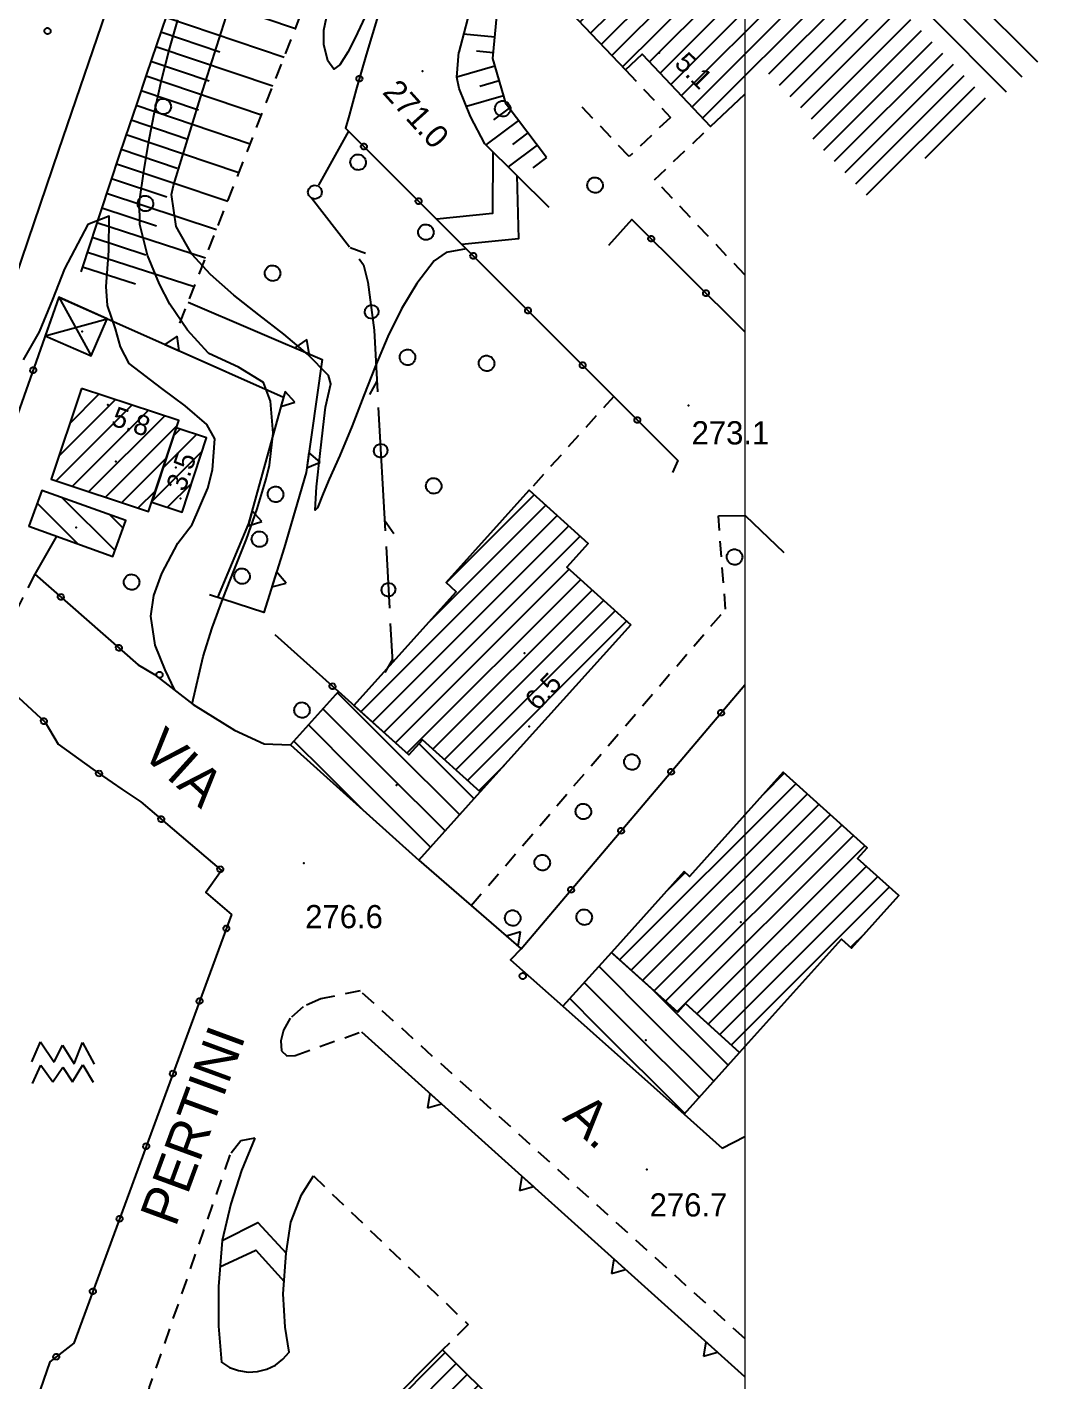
# Model space of a CAD drawing. Extents: x 1518652 to 1519378, y 5069750 to 5070202.
# Drawn here: x 1519040.7 to 1519106, y 5069921.4 to 5070008.9 of the extents above; entities that cross this region are included whole.
import ezdxf

# ---------------------------------------------------------------- set-up
doc = ezdxf.new("R2010")
doc.units = 0
doc.header["$MEASUREMENT"] = 0
for name, pattern in [('L02', [18, 4, -0.5, -0.5, 4, 4, -0.5, -0.5, 4]), ('L04', [0]), ('L10', [1.7, 1, -0.7])]:
    doc.linetypes.add(name, pattern=pattern)
for name, color, linetype in [('1100_FSbinario', 5, 'Continuous'), ('1234_FSPassliv', 2, 'L10'), ('2310_SU', 2, 'Continuous'), ('2321_PEDmarciap', 1, 'L10'), ('2641_MUROspec', 2, 'Continuous'), ('3007_TETTOIE', 2, 'Continuous'), ('3016_BOXmur', 2, 'Continuous'), ('3043_RAMPE', 1, 'Continuous'), ('3047_GRADINI', 6, 'Continuous'), ('3054_CANCmuro', 1, 'L04'), ('3055_SIEPI', 1, 'L02'), ('3056_PALIZZATE', 2, 'L04'), ('3110_EDresiden', 3, 'Continuous'), ('3844_ILL', 4, 'Continuous'), ('3854_MTtr', 4, 'Continuous'), ('5100_ALBERO', 1, 'Continuous'), ('5522_ORTO', 1, 'Continuous'), ('5651_VIALETTI', 1, 'L10'), ('7010_CLDirett', 3, 'Continuous'), ('7012_CLInter', 6, 'Continuous'), ('7111_SCARciglio', 1, 'Continuous'), ('7112_SCARpiede', 1, 'L10'), ('7113_SCARvest', 6, 'Continuous'), ('8321_PQTerra', 2, 'Continuous'), ('8322_Qmpiede', 2, 'Continuous'), ('8324_altezza', 1, 'Continuous'), ('SCM_Campiture', 1, 'Continuous'), ('SCM_Diagonali', 6, 'Continuous'), ('T301_ViabUrb', 2, 'Continuous')]:
    doc.layers.add(name, color=color, linetype=linetype)
doc.styles.add('Style00', font='Leroy', dxfattribs={"height": 0.2})

# ---------------------------------------------------------------- blocks, each defined once
blk = doc.blocks.new('S37')
at = {"linetype": 'Continuous'}
for p, q in [((-0.99, -0.01), (-0.97, 0.17)), ((-0.97, 0.17), (-0.93, 0.33)), ((-0.93, 0.33), (-0.87, 0.47)), ((-0.87, 0.47), (-0.79, 0.6)), ((-0.79, 0.6), (-0.68, 0.71)), ((-0.68, 0.71), (-0.58, 0.8)), ((-0.58, 0.8), (-0.49, 0.87)), ((-0.49, 0.87), (-0.37, 0.93)), ((-0.37, 0.93), (-0.26, 0.97)), ((-0.26, 0.97), (-0.13, 0.99)), ((-0.13, 0.99), (-0.01, 1)), ((-0.01, 1), (0.15, 0.99)), ((0.15, 0.99), (0.35, 0.94)), ((0.35, 0.94), (0.55, 0.82)), ((0.55, 0.82), (0.68, 0.73)), ((0.68, 0.73), (0.77, 0.62)), ((0.77, 0.62), (0.87, 0.5)), ((0.87, 0.5), (0.93, 0.39)), ((0.93, 0.39), (0.99, 0.23)), ((0.99, 0.23), (1.01, 0.09)), ((1.01, 0.09), (1.03, -0.03)), ((-0.97, -0.15), (-0.99, -0.01)), ((-0.94, -0.26), (-0.97, -0.15)), ((-0.9, -0.4), (-0.94, -0.26)), ((-0.84, -0.51), (-0.9, -0.4)), ((-0.78, -0.61), (-0.84, -0.51)), ((-0.66, -0.71), (-0.78, -0.61)), ((-0.57, -0.8), (-0.66, -0.71)), ((-0.49, -0.87), (-0.57, -0.8)), ((-0.36, -0.93), (-0.49, -0.87)), ((-0.22, -0.98), (-0.36, -0.93)), ((-0.06, -1.01), (-0.22, -0.98)), ((0.07, -1.02), (-0.06, -1.01)), ((0.22, -1.01), (0.07, -1.02)), ((0.36, -0.97), (0.22, -1.01)), ((0.52, -0.89), (0.36, -0.97)), ((0.65, -0.81), (0.52, -0.89)), ((0.78, -0.68), (0.65, -0.81)), ((0.87, -0.56), (0.78, -0.68)), ((0.93, -0.45), (0.87, -0.56)), ((0.98, -0.3), (0.93, -0.45)), ((1.01, -0.17), (0.98, -0.3)), ((1.03, -0.03), (1.01, -0.17))]:
    blk.add_line(p, q, dxfattribs=at)
blk = doc.blocks.new('Q0050013')
at = {"linetype": 'Continuous'}
for p, q in [((-0.194, -0.003), (-0.17, 0.098)), ((-0.17, 0.098), (-0.099, 0.169)), ((-0.099, 0.169), (-0.001, 0.195)), ((-0.001, 0.195), (0.096, 0.17)), ((0.096, 0.17), (0.169, 0.1)), ((0.169, 0.1), (0.197, -0.001)), ((-0.162, -0.108), (-0.194, -0.003)), ((-0.096, -0.171), (-0.162, -0.108)), ((0.001, -0.196), (-0.096, -0.171)), ((0.097, -0.17), (0.001, -0.196)), ((0.168, -0.1), (0.097, -0.17)), ((0.197, -0.001), (0.168, -0.1))]:
    blk.add_line(p, q, dxfattribs=at)
blk = doc.blocks.new('S16')
at = {"linetype": 'Continuous'}
for p, q in [((-1.987, -0.09), (-1.432, 1.184)), ((-1.432, 1.184), (-0.547, -0.125)), ((-0.547, -0.125), (-0.011, 0.972)), ((-0.011, 0.972), (0.739, -0.222)), ((0.739, -0.222), (1.271, 1.139)), ((1.271, 1.139), (2.024, -0.261)), ((-1.943, -1.501), (-1.408, -0.316)), ((-1.408, -0.316), (-0.638, -1.392)), ((-0.638, -1.392), (0.012, -0.44)), ((0.012, -0.44), (0.625, -1.401)), ((0.625, -1.401), (1.294, -0.302)), ((1.294, -0.302), (1.976, -1.409))]:
    blk.add_line(p, q, dxfattribs=at)
blk = doc.blocks.new('Q0200100')
at = {"linetype": 'Continuous'}
for p, q in [((0, 0.8), (-0.5, 0)), ((-0.5, 0), (0.5, 0)), ((0.5, 0), (0, 0.8))]:
    blk.add_line(p, q, dxfattribs=at)
blk = doc.blocks.new('Q0050030')
at = {"linetype": 'Continuous'}
for p, q in [((-0.449, -0.006), (-0.393, 0.226)), ((-0.393, 0.226), (-0.228, 0.39)), ((-0.228, 0.39), (-0.003, 0.451)), ((-0.003, 0.451), (0.222, 0.392)), ((0.222, 0.392), (0.389, 0.23)), ((0.389, 0.23), (0.454, -0.001)), ((-0.375, -0.249), (-0.449, -0.006)), ((-0.221, -0.394), (-0.375, -0.249)), ((0.002, -0.452), (-0.221, -0.394)), ((0.224, -0.392), (0.002, -0.452)), ((0.387, -0.23), (0.224, -0.392)), ((0.454, -0.001), (0.387, -0.23))]:
    blk.add_line(p, q, dxfattribs=at)
blk = doc.blocks.new('Q0030200')
at = {"linetype": 'Continuous'}
blk.add_line((-0.004, -0.002), (0.89, 0.558), dxfattribs=at)
blk = doc.blocks.new('Q0040200')
at = {"linetype": 'Continuous'}
blk.add_line((0.002, 0.004), (0.828, -0.53), dxfattribs=at)
blk = doc.blocks.new('CAMP_85D00103')
at = {"layer": 'SCM_Campiture', "linetype": 'Continuous'}
for p, q in [((1519056.447, 5069911.955), (1519067.72, 5069923.228)), ((1519057.155, 5069911.249), (1519068.429, 5069922.522)), ((1519057.864, 5069910.544), (1519069.137, 5069921.817)), ((1519058.573, 5069909.838), (1519069.846, 5069921.112)), ((1519059.282, 5069909.133), (1519070.555, 5069920.406)), ((1519059.991, 5069908.428), (1519071.264, 5069919.701)), ((1519060.7, 5069907.722), (1519071.973, 5069918.995)), ((1519061.408, 5069907.017), (1519072.682, 5069918.29)), ((1519062.117, 5069906.312), (1519073.39, 5069917.585)), ((1519062.826, 5069905.606), (1519074.099, 5069916.879)), ((1519063.535, 5069904.901), (1519074.808, 5069916.174)), ((1519064.244, 5069904.195), (1519075.517, 5069915.469)), ((1519064.953, 5069903.49), (1519076.226, 5069914.763)), ((1519065.661, 5069902.785), (1519076.935, 5069914.058)), ((1519066.37, 5069902.079), (1519077.643, 5069913.352)), ((1519067.079, 5069901.374), (1519078.352, 5069912.647)), ((1519067.788, 5069900.668), (1519079.061, 5069911.942)), ((1519068.497, 5069899.963), (1519079.77, 5069911.236)), ((1519069.206, 5069899.258), (1519080.479, 5069910.531)), ((1519069.914, 5069898.552), (1519081.188, 5069909.826)), ((1519070.623, 5069897.847), (1519081.896, 5069909.12)), ((1519071.332, 5069897.142), (1519082.605, 5069908.415)), ((1519072.041, 5069896.436), (1519083.314, 5069907.709)), ((1519072.75, 5069895.731), (1519084.023, 5069907.004)), ((1519073.458, 5069895.025), (1519084.732, 5069906.299)), ((1519074.167, 5069894.32), (1519085.441, 5069905.593)), ((1519074.876, 5069893.615), (1519086.149, 5069904.888)), ((1519075.585, 5069892.909), (1519086.858, 5069904.182)), ((1519076.294, 5069892.204), (1519087.567, 5069903.477)), ((1519077.003, 5069891.498), (1519088.276, 5069902.772)), ((1519077.711, 5069890.793), (1519088.985, 5069902.066)), ((1519078.42, 5069890.088), (1519089.694, 5069901.361)), ((1519079.129, 5069889.382), (1519090.402, 5069900.656)), ((1519079.838, 5069888.677), (1519091.111, 5069899.95)), ((1519080.547, 5069887.972), (1519091.82, 5069899.245)), ((1519081.256, 5069887.266), (1519092.529, 5069898.539)), ((1519081.964, 5069886.561), (1519093.238, 5069897.834)), ((1519082.673, 5069885.855), (1519093.947, 5069897.129)), ((1519083.382, 5069885.15), (1519094.655, 5069896.423)), ((1519084.091, 5069884.445), (1519095.364, 5069895.718))]:
    blk.add_line(p, q, dxfattribs=at)
blk = doc.blocks.new('CAMP_A43B6043')
at = {"layer": 'SCM_Campiture', "linetype": 'Continuous'}
for p, q in [((1519043.943, 5069975.535), (1519041.339, 5069978.14)), ((1519046.375, 5069975.083), (1519042.954, 5069978.504)), ((1519046.898, 5069976.54), (1519046.04, 5069977.398)), ((1519040.857, 5069976.642), (1519040.816, 5069976.682))]:
    blk.add_line(p, q, dxfattribs=at)
blk = doc.blocks.new('CAMP_1BC9D4B0')
at = {"layer": 'SCM_Campiture', "linetype": 'Continuous'}
for p, q in [((1519042.749, 5069981.193), (1519046.399, 5069984.843)), ((1519043.448, 5069983.307), (1519045.337, 5069985.195)), ((1519044.148, 5069985.42), (1519044.274, 5069985.547)), ((1519042.568, 5069979.598), (1519047.462, 5069984.492)), ((1519043.631, 5069979.247), (1519048.525, 5069984.14)), ((1519044.693, 5069978.895), (1519049.587, 5069983.789)), ((1519045.756, 5069978.543), (1519050.384, 5069983.171)), ((1519046.819, 5069978.192), (1519049.684, 5069981.057)), ((1519047.881, 5069977.84), (1519048.985, 5069978.944))]:
    blk.add_line(p, q, dxfattribs=at)
blk = doc.blocks.new('CAMP_03B5420F')
at = {"layer": 'SCM_Campiture', "linetype": 'Continuous'}
for p, q in [((1519049.468, 5069980.402), (1519051.65, 5069982.584)), ((1519050.167, 5069982.516), (1519050.587, 5069982.936)), ((1519048.768, 5069978.288), (1519052.02, 5069981.54)), ((1519049.775, 5069977.881), (1519051.321, 5069979.427))]:
    blk.add_line(p, q, dxfattribs=at)
blk = doc.blocks.new('CAMP_CD4C0306')
at = {"layer": 'SCM_Campiture', "linetype": 'Continuous'}
for p, q in [((1519077.852, 5070014.931), (1519081.947, 5070019.026)), ((1519078.54, 5070014.206), (1519082.635, 5070018.3)), ((1519075.736, 5070009.987), (1519083.324, 5070017.575)), ((1519076.424, 5070009.261), (1519084.012, 5070016.849)), ((1519077.113, 5070008.536), (1519084.7, 5070016.123)), ((1519077.801, 5070007.81), (1519085.389, 5070015.397)), ((1519078.49, 5070007.084), (1519086.077, 5070014.672)), ((1519075.047, 5070010.713), (1519078.176, 5070013.842)), ((1519079.178, 5070006.358), (1519086.766, 5070013.946)), ((1519080.909, 5070006.675), (1519087.454, 5070013.22)), ((1519083.663, 5070003.772), (1519092.717, 5070012.826)), ((1519084.351, 5070003.046), (1519094.363, 5070013.057)), ((1519081.597, 5070005.949), (1519088.143, 5070012.494)), ((1519088.624, 5070005.905), (1519095.051, 5070012.332)), ((1519082.286, 5070005.223), (1519088.831, 5070011.769)), ((1519082.974, 5070004.497), (1519089.52, 5070011.043)), ((1519089.313, 5070005.179), (1519095.74, 5070011.606)), ((1519090.001, 5070004.453), (1519096.428, 5070010.88)), ((1519090.69, 5070003.728), (1519097.117, 5070010.154)), ((1519091.378, 5070003.002), (1519097.805, 5070009.429)), ((1519091.494, 5070001.704), (1519098.493, 5070008.703)), ((1519092.183, 5070000.978), (1519099.182, 5070007.977)), ((1519092.871, 5070000.252), (1519099.87, 5070007.251)), ((1519093.56, 5069999.526), (1519100.559, 5070006.526)), ((1519094.248, 5069998.801), (1519101.247, 5070005.8)), ((1519094.937, 5069998.075), (1519101.936, 5070005.074)), ((1519098.725, 5070000.449), (1519102.624, 5070004.348))]:
    blk.add_line(p, q, dxfattribs=at)
blk = doc.blocks.new('CAMP_5E143EE7')
at = {"layer": 'SCM_Campiture', "linetype": 'Continuous'}
for p, q in [((1519093.51, 5070019.162), (1519091.134, 5070021.538)), ((1519093.51, 5070017.182), (1519090.118, 5070020.574)), ((1519092.101, 5070016.612), (1519089.102, 5070019.611)), ((1519100.581, 5070012.091), (1519093.51, 5070019.162)), ((1519090.121, 5070016.612), (1519088.086, 5070018.647)), ((1519088.141, 5070016.612), (1519087.07, 5070017.683)), ((1519100.581, 5070010.111), (1519093.51, 5070017.182)), ((1519086.161, 5070016.612), (1519086.054, 5070016.719)), ((1519091.295, 5070011.477), (1519086.161, 5070016.612)), ((1519092.311, 5070012.441), (1519088.141, 5070016.612)), ((1519093.327, 5070013.405), (1519090.121, 5070016.612)), ((1519099.172, 5070009.541), (1519092.101, 5070016.612)), ((1519090.279, 5070010.513), (1519085.271, 5070015.522)), ((1519106.016, 5070006.656), (1519100.581, 5070012.091)), ((1519103.984, 5070004.728), (1519099.172, 5070009.541)), ((1519105, 5070005.692), (1519100.581, 5070010.111))]:
    blk.add_line(p, q, dxfattribs=at)
blk = doc.blocks.new('CAMP_B960B114')
at = {"layer": 'SCM_Campiture', "linetype": 'Continuous'}
for p, q in [((1519067.776, 5069973.002), (1519073.467, 5069978.693)), ((1519066.709, 5069970.52), (1519074.211, 5069978.023)), ((1519062.261, 5069964.659), (1519074.955, 5069977.353)), ((1519063.006, 5069963.989), (1519075.699, 5069976.683)), ((1519063.75, 5069963.319), (1519076.444, 5069976.013)), ((1519064.494, 5069962.649), (1519075.718, 5069973.873)), ((1519065.238, 5069961.979), (1519076.462, 5069973.203)), ((1519066.913, 5069962.239), (1519077.206, 5069972.533)), ((1519067.657, 5069961.569), (1519077.95, 5069971.863)), ((1519068.401, 5069960.899), (1519078.695, 5069971.193)), ((1519069.145, 5069960.229), (1519079.439, 5069970.523)), ((1519069.889, 5069959.559), (1519071.535, 5069961.204))]:
    blk.add_line(p, q, dxfattribs=at)
blk = doc.blocks.new('CAMP_8798F419')
at = {"layer": 'SCM_Campiture', "linetype": 'Continuous'}
for p, q in [((1519064.309, 5069962.337), (1519060.75, 5069965.896)), ((1519063.928, 5069960.738), (1519059.812, 5069964.854)), ((1519061.948, 5069960.738), (1519058.874, 5069963.812)), ((1519059.968, 5069960.738), (1519057.936, 5069962.77)), ((1519068.648, 5069957.998), (1519064.309, 5069962.337)), ((1519069.586, 5069959.04), (1519066.019, 5069962.607)), ((1519062.302, 5069958.404), (1519059.968, 5069960.738)), ((1519066.772, 5069955.915), (1519061.948, 5069960.738)), ((1519067.71, 5069956.956), (1519063.928, 5069960.738))]:
    blk.add_line(p, q, dxfattribs=at)
blk = doc.blocks.new('CAMP_2932E745')
at = {"layer": 'SCM_Campiture', "linetype": 'Continuous'}
for p, q in [((1519088.321, 5069959.38), (1519089.623, 5069960.683)), ((1519078.983, 5069948.628), (1519090.367, 5069960.013)), ((1519079.727, 5069947.958), (1519091.112, 5069959.343)), ((1519080.471, 5069947.288), (1519091.856, 5069958.673)), ((1519081.215, 5069946.618), (1519092.6, 5069958.003)), ((1519081.96, 5069945.948), (1519093.344, 5069957.333)), ((1519082.704, 5069945.278), (1519094.088, 5069956.663)), ((1519083.973, 5069945.133), (1519094.832, 5069955.992)), ((1519082.09, 5069953.15), (1519083.215, 5069954.275)), ((1519084.717, 5069944.463), (1519094.931, 5069954.677)), ((1519085.461, 5069943.793), (1519095.675, 5069954.007)), ((1519086.205, 5069943.123), (1519096.419, 5069953.337)), ((1519093.915, 5069949.418), (1519094.848, 5069950.352))]:
    blk.add_line(p, q, dxfattribs=at)
blk = doc.blocks.new('CAMP_F9D696A0')
at = {"layer": 'SCM_Campiture', "linetype": 'Continuous'}
for p, q in [((1519081.07, 5069944.773), (1519077.638, 5069948.205)), ((1519079.544, 5069944.319), (1519076.7, 5069947.163)), ((1519086.003, 5069941.82), (1519081.108, 5069946.715)), ((1519077.564, 5069944.319), (1519075.762, 5069946.122)), ((1519085.065, 5069940.778), (1519081.07, 5069944.773)), ((1519083.189, 5069938.695), (1519077.564, 5069944.319)), ((1519084.127, 5069939.736), (1519079.544, 5069944.319))]:
    blk.add_line(p, q, dxfattribs=at)

msp = doc.modelspace()

# ---------------------------------------------------------------- linework, layer by layer
at = {"linetype": 'Continuous', "lineweight": 0, "elevation": 278.511}
msp.add_lwpolyline([(1518671.752, 5070152.927), (1519087.071, 5070152.927), (1519087.071, 5069856.255), (1518671.752, 5069856.255)], close=True, dxfattribs=at)
at = {"layer": '1100_FSbinario', "color": 18, "linetype": 'Continuous', "true_color": 0x000000}
msp.add_polyline3d([(1518993.604, 5069856.255, 276.795), (1519000.138, 5069875.386, 276.712), (1519008.654, 5069900.502, 276.522), (1519016.438, 5069923.927, 276.366), (1519022.07, 5069940.037, 276.31), (1519031.146, 5069966.872, 276.24), (1519042.739, 5070000.962, 275.944), (1519049.944, 5070022.033, 275.57), (1519056.926, 5070041.164, 275.492), (1519062.423, 5070054.058, 275.21), (1519068.867, 5070068.255, 274.964), (1519074.893, 5070080.319, 274.562), (1519083.549, 5070096.238, 274.315), (1519087.071, 5070101.829, 274.209)], dxfattribs=at)
at = {"layer": '1234_FSPassliv', "color": 18, "linetype": 'L10', "true_color": 0x000000}
msp.add_polyline3d([(1519041.193, 5069973.561, 276.228), (1519038.103, 5069967.444, 276.388)], dxfattribs=at)
at = {"layer": '2310_SU', "color": 18, "linetype": 'Continuous', "true_color": 0x000000}
msp.add_polyline3d([(1519048.924, 5069967.073, 276.007), (1519051.421, 5069965.131, 275.263), (1519054.09, 5069963.472, 274.523), (1519056.022, 5069962.587, 274.024), (1519057.72, 5069962.53, 273.624)], dxfattribs=at)
at = {"layer": '2321_PEDmarciap', "color": 18, "linetype": 'L10', "true_color": 0x000000}
for points in [[(1519087.071, 5069924.135, 276.946), (1519062.219, 5069946.622, 276.282), (1519059.669, 5069946.097, 276.487), (1519058.531, 5069945.587, 276.429), (1519057.691, 5069944.844, 276.367), (1519057.267, 5069944.068, 276.367), (1519057.083, 5069943.392, 276.367), (1519057.131, 5069942.732, 276.367), (1519057.482, 5069942.407, 276.367), (1519058.017, 5069942.448, 276.367), (1519062.232, 5069943.954, 276.642)], [(1519055.401, 5069937.091, 276.183), (1519054.508, 5069936.914, 276.183), (1519053.794, 5069936.008, 276.176), (1519048.567, 5069920.952, 275.894), (1519049.391, 5069917.534, 276.19), (1519055.191, 5069911.361, 276.487), (1519060.558, 5069906.021, 276.353), (1519061.433, 5069906.992, 276.329)], [(1519059.193, 5069934.662, 276.219), (1519069.19, 5069925.053, 276.286), (1519067.546, 5069923.401, 276.169)]]:
    msp.add_polyline3d(points, dxfattribs=at)
at = {"layer": '2641_MUROspec', "color": 18, "linetype": 'Continuous', "true_color": 0x000000}
for points in [[(1519079.964, 5070017.724, 270.62), (1519079.031, 5070018.242, 270.62), (1519078.014, 5070018.57, 270.62), (1519076.954, 5070018.697, 270.62), (1519075.889, 5070018.617, 270.62), (1519074.859, 5070018.334, 270.62), (1519073.904, 5070017.857, 270.62), (1519073.057, 5070017.206, 270.62), (1519072.352, 5070016.404, 270.62), (1519070.659, 5070013.346, 270.685), (1519069.481, 5070010.7, 270.738), (1519068.593, 5070007.315, 270.803)], [(1519042.751, 5069991.466, 276.049), (1519057.259, 5069984.998, 273.455), (1519055.006, 5069976.827, 273.765), (1519052.994, 5069972.057, 273.835)], [(1519051.098, 5069991.14, 271.638), (1519059.76, 5069987.434, 271.706), (1519058.721, 5069980.134, 272.453), (1519057.31, 5069975.263, 272.453), (1519055.993, 5069971.083, 272.376), (1519052.471, 5069972.227, 272.623)], [(1519066.008, 5069955.067, 273.624), (1519072.614, 5069949.341, 273.374), (1519071.939, 5069948.635, 273.557), (1519075.316, 5069945.626, 273.932)], [(1519087.071, 5069921.671, 276.566), (1519062.328, 5069943.95, 276.346)], [(1519083.147, 5069938.648, 274.83), (1519085.622, 5069936.443, 275.595)]]:
    msp.add_polyline3d(points, dxfattribs=at)
at = {"layer": '3007_TETTOIE', "color": 18, "linetype": 'Continuous', "true_color": 0x000000}
msp.add_polyline3d([(1519045.87, 5069990.076, 276.049), (1519042.751, 5069991.466, 276.049), (1519041.871, 5069988.969, 276.051), (1519044.827, 5069987.682, 276.049)], close=True, dxfattribs=at)
at = {"layer": '3016_BOXmur', "color": 18, "linetype": 'Continuous', "true_color": 0x000000}
for points in [[(1519040.808, 5069976.659, 276.183), (1519046.242, 5069974.711, 276.183), (1519047.073, 5069977.027, 276.183), (1519041.638, 5069978.976, 276.183)], [(1519069.98, 5069959.478, 273.624), (1519066.237, 5069962.848, 273.624), (1519065.357, 5069961.872, 273.624), (1519060.812, 5069965.964, 273.624), (1519057.72, 5069962.53, 273.624), (1519066.008, 5069955.067, 273.624)], [(1519086.741, 5069942.64, 274.83), (1519083.233, 5069945.799, 274.83), (1519082.737, 5069945.248, 274.83), (1519078.451, 5069949.108, 274.83), (1519075.316, 5069945.626, 274.83), (1519083.147, 5069938.648, 274.83)]]:
    msp.add_polyline3d(points, close=True, dxfattribs=at)
at = {"layer": '3043_RAMPE', "color": 18, "linetype": 'Continuous', "true_color": 0x000000}
for points in [[(1519074.421, 5069997.267, 272.348), (1519070.268, 5070001.38, 271.396), (1519069.349, 5070003.157, 271.269), (1519068.609, 5070004.953, 271.071), (1519068.456, 5070005.703, 271.022), (1519068.593, 5070007.315, 270.803)], [(1519055.401, 5069937.091, 276.183), (1519054.554, 5069935.011, 275.77), (1519053.85, 5069932.855, 275.353), (1519053.298, 5069930.474, 274.904), (1519053.053, 5069927.513, 274.358), (1519053.053, 5069924.939, 273.885), (1519053.259, 5069922.604, 273.455), (1519053.783, 5069922.277, 273.455), (1519054.362, 5069922.063, 273.455), (1519054.972, 5069921.969, 273.455), (1519055.588, 5069922, 273.455), (1519056.186, 5069922.154, 273.455), (1519056.74, 5069922.425, 273.455), (1519057.229, 5069922.801, 273.455), (1519057.632, 5069923.269, 273.455), (1519057.374, 5069924.874, 273.836), (1519057.251, 5069927.031, 274.342), (1519057.435, 5069929.669, 274.962), (1519057.742, 5069931.664, 275.435), (1519058.416, 5069933.434, 275.878), (1519059.193, 5069934.662, 276.219)], [(1519085.622, 5069936.443, 276.456), (1519087.071, 5069937.207, 275.924)]]:
    msp.add_polyline3d(points, dxfattribs=at)
at = {"layer": '3047_GRADINI', "color": 18, "linetype": 'Continuous', "true_color": 0x000000}
for points in [[(1519070.794, 5070000.859, 0), (1519070.773, 5069996.872, 0), (1519067.162, 5069996.505, 0)], [(1519072.34, 5069999.328, 0), (1519072.448, 5069995.249, 0), (1519068.787, 5069994.879, 0)], [(1519053.298, 5069930.474, 0), (1519055.596, 5069931.632, 0), (1519057.435, 5069929.669, 0)], [(1519053.157, 5069928.77, 0), (1519055.474, 5069929.862, 0), (1519057.307, 5069927.835, 0)]]:
    msp.add_polyline3d(points, dxfattribs=at)
at = {"layer": '3054_CANCmuro', "color": 18, "linetype": 'L04', "true_color": 0x000000}
for points in [[(1519063.351, 5070009.647, 270.148), (1519062.61, 5070007.129, 270.364), (1519061.966, 5070004.887, 270.557), (1519061.496, 5070003.224, 270.699), (1519061.266, 5070002.405, 270.769), (1519082.749, 5069980.911, 273.455), (1519082.397, 5069980.13, 273.278)], [(1519087.071, 5069989.232, 273.022), (1519079.772, 5069996.493, 272.855), (1519078.262, 5069994.807, 272.883)], [(1519042.751, 5069991.466, 276.049), (1519039.176, 5069981.322, 276.444)], [(1519085.364, 5069977.335, 273.483), (1519087.087, 5069977.361, 273.624), (1519089.591, 5069974.954, 273.911)], [(1519042.571, 5069975.965, 276.289), (1519041.193, 5069973.561, 276.228), (1519047.881, 5069967.697, 276.275), (1519048.924, 5069967.073, 276.007)], [(1519056.71, 5069969.658, 272.531), (1519060.812, 5069965.964, 271.932)], [(1519072.614, 5069949.341, 273.374), (1519087.071, 5069966.408, 274.215)]]:
    msp.add_polyline3d(points, dxfattribs=at)
at = {"layer": '3055_SIEPI', "color": 18, "linetype": 'L02', "true_color": 0x000000}
msp.add_polyline3d([(1519061.465, 5070002.205, 271.135), (1519059.08, 5069997.886, 271.029), (1519062.442, 5069993.568, 271.84), (1519062.706, 5069992.434, 272.065), (1519063.112, 5069989.335, 272.305), (1519064.304, 5069967.849, 273.263)], dxfattribs=at)
at = {"layer": '3056_PALIZZATE', "color": 18, "linetype": 'L04', "true_color": 0x000000}
msp.add_polyline3d([(1519038.103, 5069967.444, 276.388), (1519041.859, 5069963.981, 276.536), (1519042.693, 5069962.578, 276.585), (1519044.937, 5069960.953, 276.557), (1519046.817, 5069959.651, 276.458), (1519048.053, 5069958.831, 276.522), (1519053.262, 5069954.404, 276.585), (1519052.25, 5069952.982, 276.564), (1519053.898, 5069951.553, 276.289), (1519043.713, 5069923.847, 276.106), (1519042.154, 5069922.634, 275.979), (1519033.68, 5069898.116, 276.099)], dxfattribs=at)
at = {"layer": '3110_EDresiden', "color": 18, "linetype": 'Continuous', "true_color": 0x000000}
for points in [[(1519087.071, 5070013.624, 272.216), (1519081.748, 5070019.235, 269.887), (1519077.549, 5070015.251, 271.614), (1519078.55, 5070014.196, 271.664), (1519074.967, 5070010.797, 272.369), (1519079.368, 5070006.158, 273.201), (1519080.437, 5070007.172, 273.342), (1519084.868, 5070002.501, 273.356), (1519087.071, 5070004.591, 273.208)], [(1519087.071, 5069903.97, 276.169), (1519067.546, 5069923.401, 276.169), (1519056.3, 5069912.1, 276.169)]]:
    msp.add_polyline3d(points, dxfattribs=at)
for points in [[(1519044.198, 5069985.572, 276.176), (1519042.255, 5069979.702, 276.176), (1519048.547, 5069977.62, 276.176), (1519050.489, 5069983.49, 276.176)], [(1519050.334, 5069983.02, 275.915), (1519048.746, 5069978.221, 275.915), (1519050.707, 5069977.572, 275.915), (1519052.295, 5069982.371, 275.915)], [(1519079.708, 5069970.281, 273.532), (1519069.98, 5069959.478, 273.532), (1519066.237, 5069962.848, 273.532), (1519065.357, 5069961.872, 273.532), (1519061.803, 5069965.072, 273.532), (1519068.421, 5069972.422, 273.532), (1519067.767, 5069973.01, 273.532), (1519073.145, 5069978.983, 273.532), (1519076.959, 5069975.549, 273.532), (1519075.57, 5069974.006, 273.532)], [(1519083.153, 5069954.331, 274.47), (1519078.451, 5069949.108, 274.47), (1519078.549, 5069949.02, 274.47), (1519082.737, 5069945.248, 274.47), (1519083.233, 5069945.799, 274.47), (1519086.741, 5069942.64, 274.47), (1519093.324, 5069949.95, 274.47), (1519093.966, 5069949.372, 274.47), (1519097.036, 5069952.781, 274.47), (1519094.366, 5069955.185, 274.47), (1519094.976, 5069955.863, 274.47), (1519089.552, 5069960.747, 274.47), (1519083.496, 5069954.022, 274.47)]]:
    msp.add_polyline3d(points, close=True, dxfattribs=at)
at = {"layer": '5651_VIALETTI', "color": 18, "linetype": 'L10', "true_color": 0x000000}
for points in [[(1519079.368, 5070006.158, 273.201), (1519082.273, 5070003.095, 273.35), (1519079.599, 5070000.558, 273.426), (1519076.199, 5070004.142, 273.469)], [(1519087.071, 5069992.918, 273.511), (1519081.243, 5069999.062, 273.548), (1519084.868, 5070002.501, 273.356)], [(1519078.61, 5069985.052, 272.937), (1519073.145, 5069978.983, 273.532)], [(1519069.396, 5069952.131, 273.496), (1519085.829, 5069971.298, 273.638), (1519085.364, 5069977.335, 273.483)]]:
    msp.add_polyline3d(points, dxfattribs=at)
at = {"layer": '7010_CLDirett', "color": 18, "linetype": 'Continuous', "true_color": 0x000000}
msp.add_polyline3d([(1519062.715, 5070009.978, 270), (1519061.87, 5070008.187, 270), (1519061.411, 5070007.31, 270), (1519060.893, 5070006.486, 270), (1519060.512, 5070006.214, 270), (1519060.137, 5070006.749, 270), (1519059.861, 5070007.798, 270), (1519059.862, 5070008.726, 270), (1519060.285, 5070010.667, 270)], dxfattribs=at)
at = {"layer": '7012_CLInter', "color": 18, "linetype": 'Continuous', "true_color": 0x000000}
for points in [[(1519051.363, 5069965.176, 274), (1519052.07, 5069968.235, 274), (1519052.654, 5069970.08, 274), (1519053.351, 5069971.969, 274), (1519054.106, 5069973.891, 274), (1519054.861, 5069975.832, 274), (1519055.56, 5069977.779, 274), (1519056.144, 5069979.721, 274), (1519056.357, 5069980.598, 274), (1519056.603, 5069982.671, 274), (1519056.415, 5069984.752, 274), (1519055.977, 5069985.962, 274), (1519054.36, 5069986.953, 274), (1519052.433, 5069987.824, 274), (1519052.393, 5069987.86, 274), (1519051.052, 5069989.337, 274), (1519049.91, 5069991.022, 274), (1519049.247, 5069992.304, 274), (1519048.479, 5069994.186, 274), (1519047.984, 5069996.17, 274), (1519047.963, 5069997.652, 274), (1519048.228, 5069999.603, 274), (1519048.555, 5070001.564, 274), (1519048.942, 5070003.528, 274), (1519049.386, 5070005.492, 274), (1519049.881, 5070007.448, 274), (1519050.426, 5070009.393, 274)], [(1519069.072, 5069994.594, 272), (1519067.778, 5069994.365, 272), (1519067.006, 5069993.821, 272), (1519065.879, 5069992.357, 272), (1519064.893, 5069990.71, 272), (1519064.013, 5069988.923, 272), (1519063.209, 5069987.039, 272), (1519062.445, 5069985.101, 272), (1519061.691, 5069983.154, 272), (1519060.912, 5069981.239, 272), (1519060.224, 5069979.707, 272), (1519059.837, 5069978.766, 272), (1519059.468, 5069977.847, 272), (1519059.313, 5069977.687, 272), (1519059.386, 5069979.211, 272), (1519059.625, 5069981.359, 272), (1519059.896, 5069983.626, 272), (1519059.974, 5069984.366, 272), (1519060.158, 5069985.114, 272), (1519060.33, 5069985.857, 272), (1519060.173, 5069986.405, 272), (1519058.81, 5069987.775, 272), (1519057.275, 5069989.068, 272), (1519055.659, 5069990.329, 272), (1519054.05, 5069991.604, 272), (1519052.541, 5069992.94, 272), (1519051.333, 5069994.243, 272), (1519050.325, 5069996.046, 272), (1519050.032, 5069998.103, 272), (1519050.15, 5069998.695, 272), (1519050.729, 5070000.589, 272), (1519051.313, 5070002.484, 272), (1519051.902, 5070004.38, 272), (1519052.497, 5070006.277, 272), (1519053.097, 5070008.175, 272), (1519053.701, 5070010.073, 272)], [(1519050.234, 5069966.054, 276), (1519049.605, 5069967.373, 276), (1519048.971, 5069968.959, 276), (1519048.697, 5069970.84, 276), (1519048.879, 5069972.179, 276), (1519049.396, 5069973.613, 276), (1519050.428, 5069975.558, 276), (1519051.369, 5069976.769, 276), (1519052.371, 5069979.128, 276), (1519052.674, 5069980.307, 276), (1519052.826, 5069982.316, 276), (1519052.31, 5069983.24, 276), (1519050.914, 5069984.452, 276), (1519049.396, 5069985.567, 276), (1519047.286, 5069987.173, 276), (1519046.734, 5069988.25, 276), (1519046.402, 5069989.424, 276), (1519045.886, 5069990.922, 276), (1519045.798, 5069992.151, 276), (1519045.973, 5069994.454, 276), (1519046.003, 5069996.696, 276), (1519044.628, 5069996.174, 276), (1519043.113, 5069993.296, 276), (1519042.34, 5069991.321, 276), (1519041.481, 5069989.232, 276), (1519040.438, 5069987.408, 276)]]:
    msp.add_polyline3d(points, dxfattribs=at)
at = {"layer": '7111_SCARciglio', "color": 18, "linetype": 'Continuous', "true_color": 0x000000}
for points in [[(1519074.25, 5070000.5, 272.933), (1519071.643, 5070003.952, 273.046), (1519070.784, 5070006.89, 273.165), (1519071.047, 5070009.644, 272.919), (1519072.202, 5070013.487, 273.053), (1519073.589, 5070015.812, 272.919), (1519075.641, 5070017.729, 272.876), (1519076.782, 5070017.934, 272.792), (1519077.754, 5070017.968, 272.764), (1519079.317, 5070017.341, 272.827)], [(1519049.695, 5070009.678, 274.818), (1519049.057, 5070007.782, 274.848), (1519048.419, 5070005.886, 274.877), (1519047.779, 5070003.991, 274.907), (1519047.309, 5070002.604, 274.928), (1519046.668, 5070000.709, 274.912), (1519046.034, 5069998.813, 274.895), (1519045.407, 5069996.913, 274.879), (1519044.787, 5069995.012, 274.863), (1519044.174, 5069993.108, 274.846)]]:
    msp.add_polyline3d(points, dxfattribs=at)
at = {"layer": '7112_SCARpiede', "color": 18, "linetype": 'L10', "true_color": 0x000000}
msp.add_polyline3d([(1519050.566, 5069989.781, 270.535), (1519060.303, 5070014.637, 269.978), (1519067.281, 5070030.971, 268.998), (1519074.648, 5070046.061, 267.63), (1519085.223, 5070066.215, 266.855), (1519087.071, 5070069.746, 266.829)], dxfattribs=at)
at = {"layer": '7113_SCARvest', "color": 18, "linetype": 'Continuous', "true_color": 0x000000}
for points in [[(1519050.297, 5070011.461, 0), (1519058.035, 5070008.846, 0)], [(1519049.657, 5070009.565, 0), (1519057.308, 5070006.99, 0)], [(1519049.338, 5070008.618, 0), (1519053.14, 5070007.338, 0)], [(1519070.916, 5070008.272, 0), (1519068.895, 5070008.465, 0)], [(1519049.019, 5070007.67, 0), (1519056.577, 5070005.127, 0)], [(1519048.7, 5070006.722, 0), (1519052.456, 5070005.458, 0)], [(1519070.821, 5070007.276, 0), (1519069.729, 5070007.381, 0)], [(1519048.381, 5070005.775, 0), (1519055.845, 5070003.256, 0)], [(1519070.923, 5070006.413, 0), (1519068.458, 5070005.692, 0)], [(1519071.204, 5070005.454, 0), (1519069.954, 5070005.088, 0)], [(1519048.062, 5070004.827, 0), (1519051.771, 5070003.576, 0)], [(1519071.485, 5070004.494, 0), (1519069.087, 5070003.793, 0)], [(1519047.742, 5070003.88, 0), (1519055.11, 5070001.38, 0)], [(1519071.84, 5070003.692, 0), (1519070.844, 5070002.941, 0)], [(1519047.42, 5070002.933, 0), (1519051.083, 5070001.691, 0)], [(1519072.442, 5070002.894, 0), (1519070.341, 5070001.308, 0)], [(1519047.1, 5070001.986, 0), (1519054.382, 5069999.522, 0)], [(1519073.045, 5070002.096, 0), (1519072.052, 5070001.346, 0)], [(1519046.779, 5070001.039, 0), (1519050.398, 5069999.814, 0)], [(1519073.647, 5070001.298, 0), (1519071.777, 5069999.886, 0)], [(1519074.25, 5070000.5, 0), (1519073.372, 5069999.837, 0)], [(1519046.461, 5070000.089, 0), (1519053.662, 5069997.683, 0)], [(1519046.144, 5069999.141, 0), (1519049.72, 5069997.946, 0)], [(1519045.829, 5069998.191, 0), (1519052.941, 5069995.843, 0)], [(1519045.515, 5069997.241, 0), (1519049.045, 5069996.076, 0)], [(1519045.204, 5069996.29, 0), (1519052.22, 5069994.002, 0)], [(1519044.894, 5069995.339, 0), (1519048.374, 5069994.204, 0)], [(1519044.586, 5069994.387, 0), (1519051.498, 5069992.161, 0)], [(1519044.279, 5069993.435, 0), (1519047.706, 5069992.331, 0)]]:
    msp.add_polyline3d(points, dxfattribs=at)
at = {"layer": '8321_PQTerra', "color": 18, "linetype": 'Continuous', "true_color": 0x000000}
for p in [(1519066.248, 5070006.081, 271.029), (1519083.427, 5069984.471, 273.102), (1519058.581, 5069954.868, 276.571), (1519080.747, 5069935.066, 276.733)]:
    msp.add_point(p, dxfattribs=at)
at = {"layer": '8322_Qmpiede', "linetype": 'Continuous'}
for p in [(1519044.261, 5069989.253, 276.049), (1519046.419, 5069980.837, 276.176), (1519050.301, 5069980.452, 275.915), (1519043.871, 5069976.584, 276.183), (1519072.842, 5069968.449, 273.532), (1519064.575, 5069959.918, 273.624), (1519086.826, 5069951.06, 274.47), (1519080.674, 5069943.433, 274.83)]:
    msp.add_point(p, dxfattribs=at)
at = {"layer": '8324_altezza', "color": 18, "linetype": 'Continuous', "true_color": 0x000000}
for p in [(1519081.54, 5070007.264, 5.127), (1519045.901, 5069984.518, 5.846), (1519050.615, 5069978.459, 3.522), (1519073.13, 5069963.703, 6.473)]:
    msp.add_point(p, dxfattribs=at)
at = {"layer": 'SCM_Diagonali', "color": 18, "linetype": 'Continuous', "true_color": 0x000000}
for points in [[(1519042.751, 5069991.466, 0), (1519044.827, 5069987.682, 0)], [(1519041.871, 5069988.969, 0), (1519045.87, 5069990.076, 0)]]:
    msp.add_polyline3d(points, dxfattribs=at)

# ---------------------------------------------------------------- block references
at = {"layer": '2641_MUROspec', "color": 18, "linetype": 'Continuous', "true_color": 0x000000}
for p, xscale, yscale, zscale, rotation in [((1519050.058, 5069988.209, 274.742), 1.000000000007337, 1.000000000007337, 1.000000000007337, 335.9723209707232), ((1519058.453, 5069987.993, 271.696), 1.000000000001337, 1.000000000001337, 1.000000000001337, 336.8361493197299), ((1519057.228, 5069984.887, 273.459), 0.9999999999146372, 0.9999999999146372, 0.9999999999146372, 254.5902669016722), ((1519058.833, 5069980.92, 272.373), 0.9999999996036998, 0.9999999996036998, 0.9999999996036998, 261.9050650842699), ((1519055.102, 5069977.174, 273.752), 0.9999999999146372, 0.9999999999146372, 0.9999999999146372, 254.5902669016722), ((1519056.668, 5069973.227, 272.416), 0.9999999996411814, 0.9999999996411814, 0.9999999996411814, 252.5161738458822), ((1519072.053, 5069949.827, 273.395), 1.000000000207261, 1.000000000207261, 1.000000000207261, 319.0805671144112), ((1519067.098, 5069939.654, 276.388), 1.00000000016255, 1.00000000016255, 1.00000000016255, 137.9994470975328), ((1519073.044, 5069934.301, 276.441), 1.00000000016255, 1.00000000016255, 1.00000000016255, 137.9994470975328), ((1519078.989, 5069928.948, 276.494), 1.00000000016255, 1.00000000016255, 1.00000000016255, 137.9994470975328), ((1519084.934, 5069923.595, 276.547), 1.00000000016255, 1.00000000016255, 1.00000000016255, 137.9994470975328)]:
    msp.add_blockref('Q0200100', p, dxfattribs=dict(at, xscale=xscale, yscale=yscale, zscale=zscale, rotation=rotation))
at = {"layer": '3054_CANCmuro', "color": 18, "linetype": 'Continuous', "true_color": 0x000000}
for p, xscale, yscale, zscale, rotation in [((1519062.169, 5070005.594, 270.496), 1.000000000425493, 1.000000000425493, 1.000000000425493, 253.9827486616141), ((1519062.457, 5070001.213, 270.918), 0.999999999763939, 0.999999999763939, 0.999999999763939, 314.9852044095503), ((1519065.992, 5069997.676, 271.36), 0.999999999763939, 0.999999999763939, 0.999999999763939, 314.9852044095503), ((1519081.024, 5069995.249, 272.884), 1.000000000190858, 1.000000000190858, 1.000000000190858, 135.1508330717549), ((1519069.526, 5069994.14, 271.802), 0.999999999763939, 0.999999999763939, 0.999999999763939, 314.9852044095503), ((1519084.569, 5069991.722, 272.965), 1.000000000190858, 1.000000000190858, 1.000000000190858, 135.1508330717549), ((1519073.061, 5069990.603, 272.244), 0.999999999763939, 0.999999999763939, 0.999999999763939, 314.9852044095503), ((1519041.089, 5069986.75, 276.233), 1.000000000276885, 1.000000000276885, 1.000000000276885, 250.5864437426863), ((1519076.596, 5069987.067, 272.686), 0.999999999763939, 0.999999999763939, 0.999999999763939, 314.9852044095503), ((1519080.13, 5069983.53, 273.127), 0.999999999763939, 0.999999999763939, 0.999999999763939, 314.9852044095503), ((1519042.87, 5069972.091, 276.24), 1.000000000143003, 1.000000000143003, 1.000000000143003, 318.7520221693597), ((1519046.629, 5069968.794, 276.266), 1.000000000143003, 1.000000000143003, 1.000000000143003, 318.7520221693597), ((1519060.426, 5069966.312, 271.988), 1.000000000142709, 1.000000000142709, 1.000000000142709, 317.9982846390518), ((1519085.541, 5069964.601, 274.126), 1.000000000197831, 1.000000000197831, 1.000000000197831, 49.73004235370043), ((1519082.31, 5069960.786, 273.938), 1.000000000197831, 1.000000000197831, 1.000000000197831, 49.73004235370043), ((1519079.078, 5069956.971, 273.75), 1.000000000197831, 1.000000000197831, 1.000000000197831, 49.73004235370043), ((1519075.846, 5069953.156, 273.562), 1.000000000197831, 1.000000000197831, 1.000000000197831, 49.73004235370043)]:
    msp.add_blockref('Q0050013', p, dxfattribs=dict(at, xscale=xscale, yscale=yscale, zscale=zscale, rotation=rotation))
at = {"layer": '3055_SIEPI', "color": 18, "linetype": 'Continuous', "true_color": 0x000000}
for name, p, xscale, yscale, zscale, rotation in [('Q0050030', (1519059.29, 5069998.266, 271.038), 0.9999999998556954, 0.9999999998556954, 0.9999999998556954, 241.0874050081797), ('Q0030200', (1519061.578, 5069994.678, 271.631), 1.000000000201346, 1.000000000201346, 1.000000000201346, 307.902806806244), ('Q0050030', (1519062.957, 5069990.521, 272.214), 0.9999999998349891, 0.9999999998349891, 0.9999999998349891, 277.4572575164209), ('Q0040200', (1519063.295, 5069986.036, 272.452), 0.9999999995789473, 0.9999999995789473, 0.9999999995789473, 273.1746190519537), ('Q0050030', (1519063.544, 5069981.543, 272.653), 0.9999999995789473, 0.9999999995789473, 0.9999999995789473, 273.1746190519537), ('Q0030200', (1519063.793, 5069977.05, 272.853), 0.9999999995789473, 0.9999999995789473, 0.9999999995789473, 273.1746190519537), ('Q0050030', (1519064.042, 5069972.557, 273.053), 0.9999999995789473, 0.9999999995789473, 0.9999999995789473, 273.1746190519537), ('Q0040200', (1519064.292, 5069968.064, 273.254), 0.9999999995789473, 0.9999999995789473, 0.9999999995789473, 273.1746190519537)]:
    msp.add_blockref(name, p, dxfattribs=dict(at, xscale=xscale, yscale=yscale, zscale=zscale, rotation=rotation))
at = {"layer": '3056_PALIZZATE', "color": 18, "linetype": 'Continuous', "true_color": 0x000000}
for p, xscale, yscale, zscale, rotation in [((1519041.779, 5069964.054, 276.533), 1.000000000356855, 1.000000000356855, 1.000000000356855, 317.32060135884), ((1519045.339, 5069960.674, 276.536), 1.000000000201065, 1.000000000201065, 1.000000000201065, 325.2947081649326), ((1519049.363, 5069957.718, 276.538), 1.00000000011502, 1.00000000011502, 1.00000000011502, 319.6414369711597), ((1519053.173, 5069954.48, 276.584), 1.00000000011502, 1.00000000011502, 1.00000000011502, 319.6414369711597), ((1519053.568, 5069950.656, 276.283), 1.000000000167908, 1.000000000167908, 1.000000000167908, 249.8166883743656), ((1519051.843, 5069945.963, 276.252), 1.000000000167908, 1.000000000167908, 1.000000000167908, 249.8166883743656), ((1519050.118, 5069941.27, 276.221), 1.000000000167908, 1.000000000167908, 1.000000000167908, 249.8166883743656), ((1519048.393, 5069936.577, 276.19), 1.000000000167908, 1.000000000167908, 1.000000000167908, 249.8166883743656), ((1519046.667, 5069931.884, 276.159), 1.000000000167908, 1.000000000167908, 1.000000000167908, 249.8166883743656), ((1519044.942, 5069927.191, 276.128), 1.000000000167908, 1.000000000167908, 1.000000000167908, 249.8166883743656), ((1519042.579, 5069922.965, 276.014), 0.9999999997413659, 0.9999999997413659, 0.9999999997413659, 217.8757492334437)]:
    msp.add_blockref('Q0050013', p, dxfattribs=dict(at, xscale=xscale, yscale=yscale, zscale=zscale, rotation=rotation))
at = {"layer": '3844_ILL', "color": 18, "linetype": 'Continuous', "true_color": 0x000000, "xscale": 0.2000000029802322, "yscale": 0.2000000029802322, "zscale": 0.2000000029802322}
for p in [(1519049.247, 5069967.055, 276.367), (1519072.717, 5069947.577, 276.917)]:
    msp.add_blockref('S37', p, dxfattribs=at)
at = {"layer": '3854_MTtr', "color": 18, "linetype": 'Continuous', "true_color": 0x000000, "xscale": 0.2000000029802322, "yscale": 0.2000000029802322, "zscale": 0.2000000029802322}
msp.add_blockref('S37', (1519042.01, 5070008.678, 275.069), dxfattribs=at)
at = {"layer": '5100_ALBERO', "color": 18, "linetype": 'Continuous', "true_color": 0x000000, "xscale": 0.5, "yscale": 0.5, "zscale": 0.5}
for p in [(1519049.483, 5070003.8, 273.617), (1519071.419, 5070003.658, 273.032), (1519062.076, 5070000.198, 271.396), (1519077.388, 5069998.715, 273.257), (1519048.33, 5069997.529, 273.694), (1519066.458, 5069995.675, 272.651), (1519056.549, 5069993.023, 271.6), (1519065.267, 5069987.584, 273.151), (1519070.38, 5069987.194, 273.56), (1519066.959, 5069979.272, 273.208), (1519056.741, 5069978.726, 273.638), (1519055.699, 5069975.826, 273.807), (1519086.403, 5069974.671, 273.278), (1519047.437, 5069973.053, 276.473), (1519054.574, 5069973.434, 273.567), (1519058.448, 5069964.775, 272.982), (1519079.768, 5069961.417, 274.047), (1519076.63, 5069958.219, 274.04), (1519073.977, 5069954.911, 273.969), (1519072.065, 5069951.332, 274.04), (1519076.685, 5069951.385, 274.294)]:
    msp.add_blockref('S37', p, dxfattribs=at)
at = {"layer": '5522_ORTO', "color": 18, "linetype": 'Continuous', "true_color": 0x000000}
msp.add_blockref('S16', (1519042.995, 5069942.13), dxfattribs=at)
at = {"layer": 'SCM_Campiture', "linetype": 'Continuous'}
for name in ['CAMP_5E143EE7', 'CAMP_CD4C0306', 'CAMP_1BC9D4B0', 'CAMP_03B5420F', 'CAMP_B960B114', 'CAMP_A43B6043', 'CAMP_8798F419', 'CAMP_2932E745', 'CAMP_F9D696A0', 'CAMP_85D00103']:
    msp.add_blockref(name, (0, 0), dxfattribs=at)

# ---------------------------------------------------------------- texts
at = {"layer": '8321_PQTerra', "color": 18, "linetype": 'Continuous', "true_color": 0x000000, "style": 'Style00'}
msp.add_text('271.0', height=1.5, rotation=312.00362, dxfattribs=at).set_placement((1519063.602, 5070004.681))
for s, p in [('273.1', (1519083.635, 5069981.947)), ('276.6', (1519058.664, 5069950.667)), ('276.7', (1519080.924, 5069932.031))]:
    msp.add_text(s, height=1.5, dxfattribs=at).set_placement(p)
at = {"layer": '8324_altezza', "color": 18, "linetype": 'Continuous', "true_color": 0x000000, "style": 'Style00'}
for s, rotation, p in [('5.1', 315.26831, (1519082.457, 5070006.51)), ('5.8', 341.78086, (1519046.071, 5069983.191)), ('3.5', 71.68981, (1519050.889, 5069978.846)), ('6.5', 46.59517, (1519073.682, 5069964.66))]:
    msp.add_text(s, height=1.3, rotation=rotation, dxfattribs=at).set_placement(p)
at = {"layer": 'T301_ViabUrb', "color": 18, "linetype": 'Continuous', "true_color": 0x000000, "style": 'Style00'}
for s, rotation, p in [('VIA', 317.86086, (1519047.951, 5069961.948)), ('PERTINI', 69.81668, (1519050.289, 5069931.291)), ('A.', 317.86086, (1519075.234, 5069938.349))]:
    msp.add_text(s, height=2.5, rotation=rotation, dxfattribs=at).set_placement(p)

doc.saveas('drawing.dxf')
